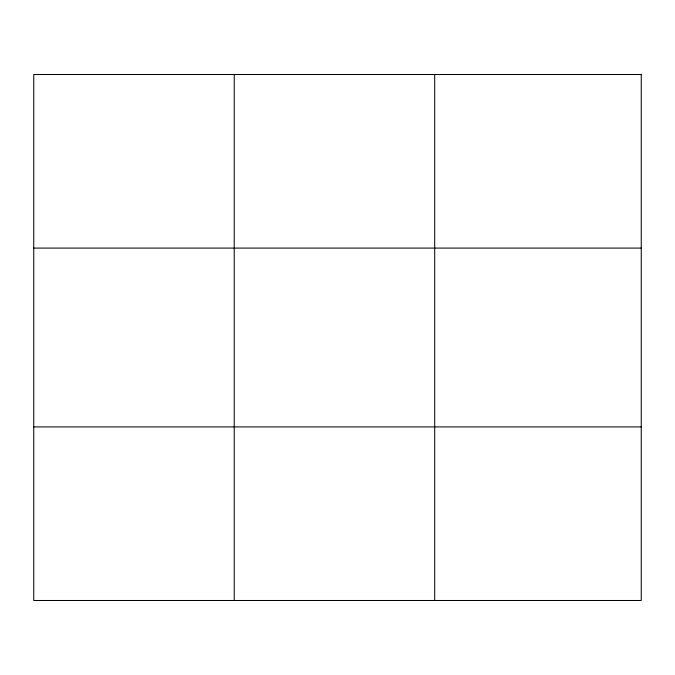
<?xml version="1.0" encoding="UTF-8"?>
<svg xmlns="http://www.w3.org/2000/svg" width="675" height="675" viewBox="0 0 675 675"><rect width="100%" height="100%" fill="white"/><g stroke="black" fill="none" stroke-linecap="round" stroke-linejoin="round"><path stroke-width="1.01" d="M234.225 74.512L234.225 600.488M434.7 74.512L434.7 600.488M33.75 248.088L641.25 248.088M33.75 426.912L641.25 426.912M641.25 74.512L641.25 600.488L33.75 600.488L33.75 74.512L641.25 74.512"/></g></svg>
